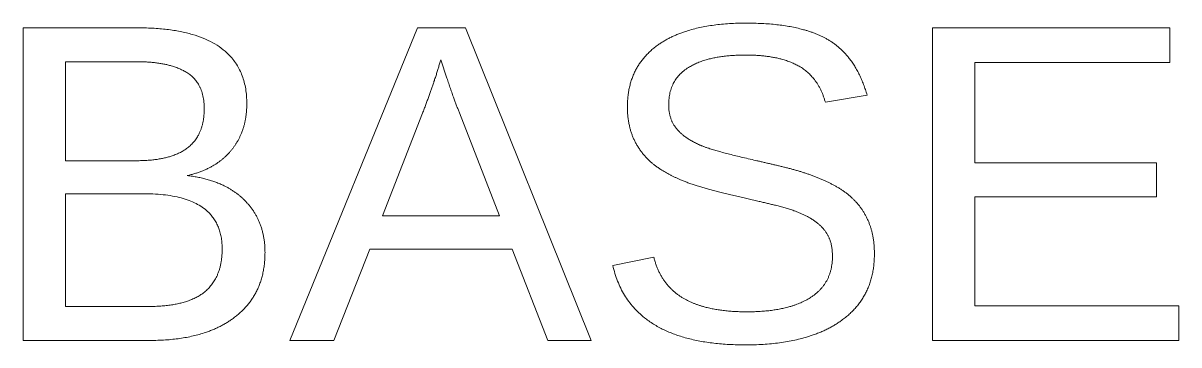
# Model space of a CAD drawing. Header units: millimetres. Extents: x 10 to 414, y 10 to 287.
# Drawn here: x 183.08 to 189.18, y 144.15 to 145.85 of the extents above; entities that cross this region are included whole.
import ezdxf

# ---------------------------------------------------------------- set-up
doc = ezdxf.new("R2010")
doc.units = ezdxf.units.MM
doc.layers.add('dimensions', color=7, linetype='Continuous', lineweight=13)

msp = doc.modelspace()

# ---------------------------------------------------------------- linework, layer by layer
at = {"layer": 'dimensions'}
for p, q in [((183.0813, 145.825), (183.0813, 144.1738)), ((183.6813, 145.825), (183.0813, 145.825)), ((185.1637, 145.825), (184.4898, 144.1738)), ((185.418, 145.825), (185.1637, 145.825)), ((186.0813, 144.1738), (185.418, 145.825)), ((187.8836, 145.825), (187.8836, 144.1738)), ((189.1363, 145.825), (187.8836, 145.825)), ((189.1363, 145.6422), (189.1363, 145.825)), ((183.3051, 145.6457), (183.6813, 145.6457)), ((183.3051, 145.123), (183.3051, 145.6457)), ((185.2773, 145.6234), (185.2879, 145.6562)), ((185.2879, 145.6562), (185.3195, 145.559)), ((188.1074, 145.6422), (189.1363, 145.6422)), ((188.1074, 145.1125), (188.1074, 145.6422)), ((187.3176, 145.4313), (187.5379, 145.4699)), ((184.9797, 144.8313), (185.1906, 145.3738)), ((185.3852, 145.3762), (185.5973, 144.8313)), ((183.6813, 145.123), (183.3051, 145.123)), ((189.066, 145.1125), (188.1074, 145.1125)), ((189.066, 144.932), (189.066, 145.1125)), ((183.3051, 144.9484), (183.7223, 144.9484)), ((183.3051, 144.3531), (183.3051, 144.9484)), ((188.1074, 144.932), (189.066, 144.932)), ((188.1074, 144.3566), (188.1074, 144.932)), ((185.5973, 144.8313), (184.9797, 144.8313)), ((184.7219, 144.1738), (184.9117, 144.6566)), ((184.9117, 144.6566), (185.6641, 144.6566)), ((185.6641, 144.6566), (185.8527, 144.1738)), ((186.4117, 144.6133), (186.1949, 144.5699)), ((183.7398, 144.3531), (183.3051, 144.3531)), ((189.1844, 144.3566), (188.1074, 144.3566)), ((189.1844, 144.1738), (189.1844, 144.3566)), ((183.0813, 144.1738), (183.7516, 144.1738)), ((184.4898, 144.1738), (184.7219, 144.1738)), ((185.8527, 144.1738), (186.0813, 144.1738)), ((187.8836, 144.1738), (189.1844, 144.1738))]:
    msp.add_line(p, q, dxfattribs=at)
for points in [[(183.6813, 145.825), (184.2625, 145.825), (184.2625, 145.4242)], [(186.4346, 145.7348), (186.5969, 145.8496), (186.8992, 145.8496)], [(186.8992, 145.8496), (187.1805, 145.8496), (187.3293, 145.7635)], [(187.3293, 145.7635), (187.4781, 145.6773), (187.5379, 145.4699)], [(186.2723, 145.4078), (186.2723, 145.6199), (186.4346, 145.7348)], [(183.9461, 145.5883), (183.8547, 145.6457), (183.6813, 145.6457)], [(185.2773, 145.6234), (185.248, 145.5262), (185.1906, 145.3738)], [(186.8969, 145.6809), (186.6988, 145.6809), (186.5945, 145.6152)], [(187.1793, 145.6217), (187.0773, 145.6809), (186.8969, 145.6809)], [(187.3176, 145.4313), (187.2813, 145.5625), (187.1793, 145.6217)], [(184.0375, 145.3973), (184.0375, 145.5309), (183.9461, 145.5883)], [(186.5945, 145.6152), (186.4902, 145.5496), (186.4902, 145.4195)], [(185.3852, 145.3762), (185.3523, 145.457), (185.3195, 145.559)], [(183.949, 145.1904), (184.0375, 145.2578), (184.0375, 145.3973)], [(184.2625, 145.4242), (184.2625, 145.2777), (184.1805, 145.1781)], [(186.3033, 145.2438), (186.2723, 145.3152), (186.2723, 145.4078)], [(186.4902, 145.4195), (186.4902, 145.3434), (186.5307, 145.2936)], [(186.5307, 145.2936), (186.5711, 145.2438), (186.6473, 145.2092)], [(186.393, 145.1189), (186.3344, 145.1723), (186.3033, 145.2438)], [(186.6473, 145.2092), (186.7234, 145.1746), (186.9508, 145.1242)], [(183.6813, 145.123), (183.8605, 145.123), (183.949, 145.1904)], [(184.1805, 145.1781), (184.0984, 145.0785), (183.9484, 145.0445)], [(186.5529, 145.0223), (186.4516, 145.0656), (186.393, 145.1189)], [(186.9508, 145.1242), (187.027, 145.1066), (187.1025, 145.0885)], [(187.1025, 145.0885), (187.1781, 145.0703), (187.2473, 145.0451)], [(183.9484, 145.0445), (184.1453, 145.0211), (184.252, 144.9127)], [(186.85, 144.9355), (186.6543, 144.9789), (186.5529, 145.0223)], [(187.2473, 145.0451), (187.3164, 145.0199), (187.3768, 144.9859)], [(187.3768, 144.9859), (187.4371, 144.952), (187.4816, 144.9027)], [(184.1324, 144.6566), (184.1324, 144.9484), (183.7223, 144.9484)], [(184.252, 144.9127), (184.3586, 144.8043), (184.3586, 144.6391)], [(187.0551, 144.8875), (186.9625, 144.9098), (186.85, 144.9355)], [(187.4816, 144.9027), (187.5262, 144.8535), (187.5514, 144.7867)], [(187.2145, 144.8324), (187.1477, 144.8652), (187.0551, 144.8875)], [(187.3182, 144.7492), (187.2813, 144.7996), (187.2145, 144.8324)], [(187.5514, 144.7867), (187.5766, 144.7199), (187.5766, 144.6297)], [(187.3551, 144.618), (187.3551, 144.6988), (187.3182, 144.7492)], [(184.0387, 144.4293), (184.1324, 144.5055), (184.1324, 144.6566)], [(184.3586, 144.6391), (184.3586, 144.4187), (184.198, 144.2963)], [(186.4117, 144.6133), (186.4492, 144.4645), (186.5711, 144.3947)], [(187.2373, 144.3994), (187.3551, 144.4738), (187.3551, 144.618)], [(187.5766, 144.6297), (187.5766, 144.4012), (187.3979, 144.2758)], [(186.8945, 144.1504), (186.291, 144.1504), (186.1949, 144.5699)], [(183.7398, 144.3531), (183.9449, 144.3531), (184.0387, 144.4293)], [(186.5711, 144.3947), (186.693, 144.325), (186.9027, 144.325)], [(186.9027, 144.325), (187.1195, 144.325), (187.2373, 144.3994)], [(184.198, 144.2963), (184.0375, 144.1738), (183.7516, 144.1738)], [(187.3979, 144.2758), (187.2191, 144.1504), (186.8945, 144.1504)]]:
    msp.add_open_spline(points, degree=2, dxfattribs=at)

doc.saveas('drawing.dxf')
